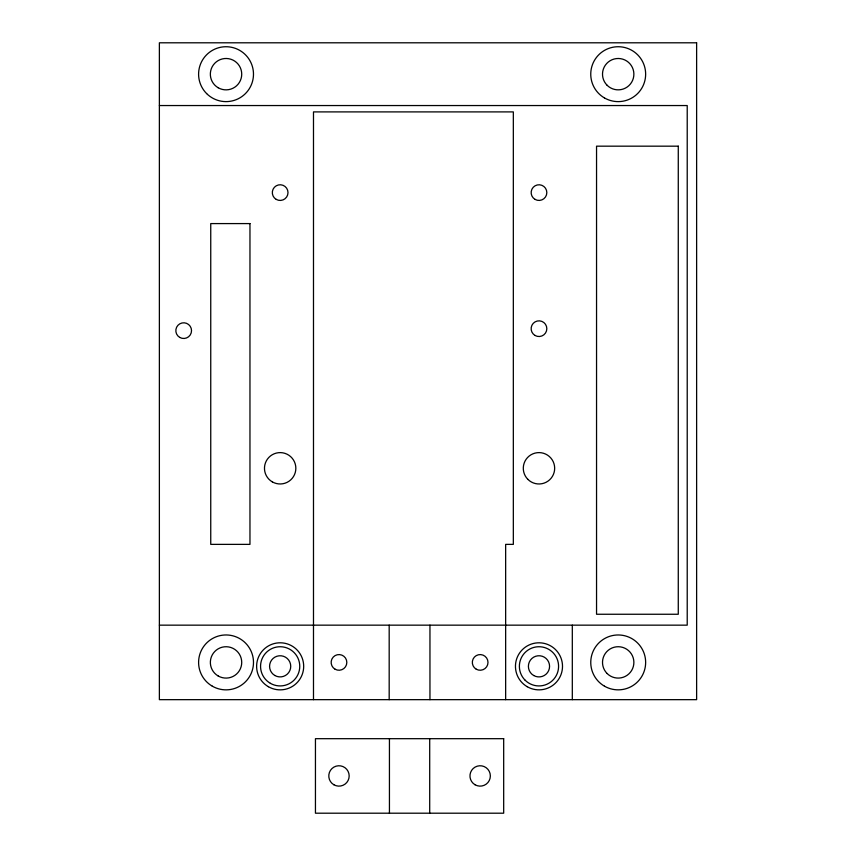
<?xml version="1.0" encoding="UTF-8"?>
<svg xmlns="http://www.w3.org/2000/svg" width="856" height="856" viewBox="0 0 856 856"><rect width="100%" height="100%" fill="white"/><g stroke="black" fill="none" stroke-linecap="round" stroke-linejoin="round"><path stroke-width="1.28" d="M159.376 105.545L687.218 105.545L687.218 625.158L159.376 625.158M572.311 625.158L572.311 699.662M505.65 699.662L505.65 544.373L513.332 544.373L513.332 111.901L313.489 111.901L313.489 699.662M429.958 625.158L429.958 699.662M429.701 738.685L429.701 813.2M389.437 738.685L389.437 813.2M389.18 625.158L389.18 699.662M696.624 42.8L159.376 42.8L159.376 699.662L696.624 699.662L696.624 42.8M678.273 146.173L596.546 146.173L596.546 614.255L678.273 614.255L678.273 146.173M249.963 223.587L210.747 223.587L210.747 544.373L249.963 544.373L249.963 223.587M503.681 738.685L315.447 738.685L315.447 813.2L503.681 813.2L503.681 738.685M604.475 686.18A27.456 27.456 0 0 0 645.649 662.405A27.456 27.456 0 0 0 604.475 638.64A27.456 27.456 0 0 0 604.475 686.18M206.628 93.582A27.456 27.456 0 0 0 252.552 81.277A27.456 27.456 0 0 0 218.933 47.658A27.456 27.456 0 0 0 206.628 93.582M604.475 97.948A27.456 27.456 0 0 0 645.649 74.172A27.456 27.456 0 0 0 604.475 50.397A27.456 27.456 0 0 0 604.475 97.948M179.76 337.435A7.843 7.843 0 0 0 191.53 330.641A7.843 7.843 0 0 0 179.76 323.846A7.843 7.843 0 0 0 179.76 337.435M276.231 199.394A7.843 7.843 0 0 0 288.001 192.6A7.843 7.843 0 0 0 276.231 185.816A7.843 7.843 0 0 0 276.231 199.394M535.064 199.394A7.843 7.843 0 0 0 546.824 192.6A7.843 7.843 0 0 0 535.064 185.816A7.843 7.843 0 0 0 535.064 199.394M535.064 335.477A7.843 7.843 0 0 0 546.824 328.683A7.843 7.843 0 0 0 535.064 321.888A7.843 7.843 0 0 0 535.064 335.477M527.885 479.381A15.686 15.686 0 0 0 554.132 472.351A15.686 15.686 0 0 0 534.925 453.134A15.686 15.686 0 0 0 527.885 479.381M272.315 481.875A15.686 15.686 0 0 0 295.844 468.296A15.686 15.686 0 0 0 272.315 454.707A15.686 15.686 0 0 0 272.315 481.875M274.862 675.502A10.593 10.593 0 0 0 290.74 666.332A10.593 10.593 0 0 0 274.862 657.162A10.593 10.593 0 0 0 274.862 675.502M212.309 686.18A27.456 27.456 0 0 0 253.494 662.405A27.456 27.456 0 0 0 212.309 638.64A27.456 27.456 0 0 0 212.309 686.18M268.388 686.705A23.529 23.529 0 0 0 303.687 666.332A23.529 23.529 0 0 0 268.388 645.948A23.529 23.529 0 0 0 268.388 686.705M218.194 675.994A15.686 15.686 0 0 0 241.724 662.405A15.686 15.686 0 0 0 218.194 648.827A15.686 15.686 0 0 0 218.194 675.994M270.357 683.313A19.613 19.613 0 0 0 299.76 666.332A19.613 19.613 0 0 0 270.357 649.351A19.613 19.613 0 0 0 270.357 683.313M527.221 686.705A23.529 23.529 0 0 0 562.51 666.332A23.529 23.529 0 0 0 527.221 645.948A23.529 23.529 0 0 0 527.221 686.705M607.107 673.501A15.686 15.686 0 0 0 633.344 666.471A15.686 15.686 0 0 0 614.137 647.254A15.686 15.686 0 0 0 607.107 673.501M525.113 680.199A19.613 19.613 0 0 0 557.919 671.404A19.613 19.613 0 0 0 533.909 647.393A19.613 19.613 0 0 0 525.113 680.199M533.684 675.502A10.593 10.593 0 0 0 549.573 666.332A10.593 10.593 0 0 0 533.684 657.162A10.593 10.593 0 0 0 533.684 675.502M335.06 669.199A7.843 7.843 0 0 0 346.819 662.405A7.843 7.843 0 0 0 335.06 655.621A7.843 7.843 0 0 0 335.06 669.199M476.236 669.199A7.843 7.843 0 0 0 487.995 662.405A7.843 7.843 0 0 0 476.236 655.621A7.843 7.843 0 0 0 476.236 669.199M607.107 85.268A15.686 15.686 0 0 0 633.344 78.228A15.686 15.686 0 0 0 614.137 59.021A15.686 15.686 0 0 0 607.107 85.268M218.194 87.761A15.686 15.686 0 0 0 241.724 74.172A15.686 15.686 0 0 0 218.194 60.583A15.686 15.686 0 0 0 218.194 87.761M475.059 784.77A10.197 10.197 0 0 0 490.349 775.943A10.197 10.197 0 0 0 475.059 767.115A10.197 10.197 0 0 0 475.059 784.77M333.883 784.77A10.197 10.197 0 0 0 349.173 775.943A10.197 10.197 0 0 0 333.883 767.115A10.197 10.197 0 0 0 333.883 784.77"/></g></svg>
